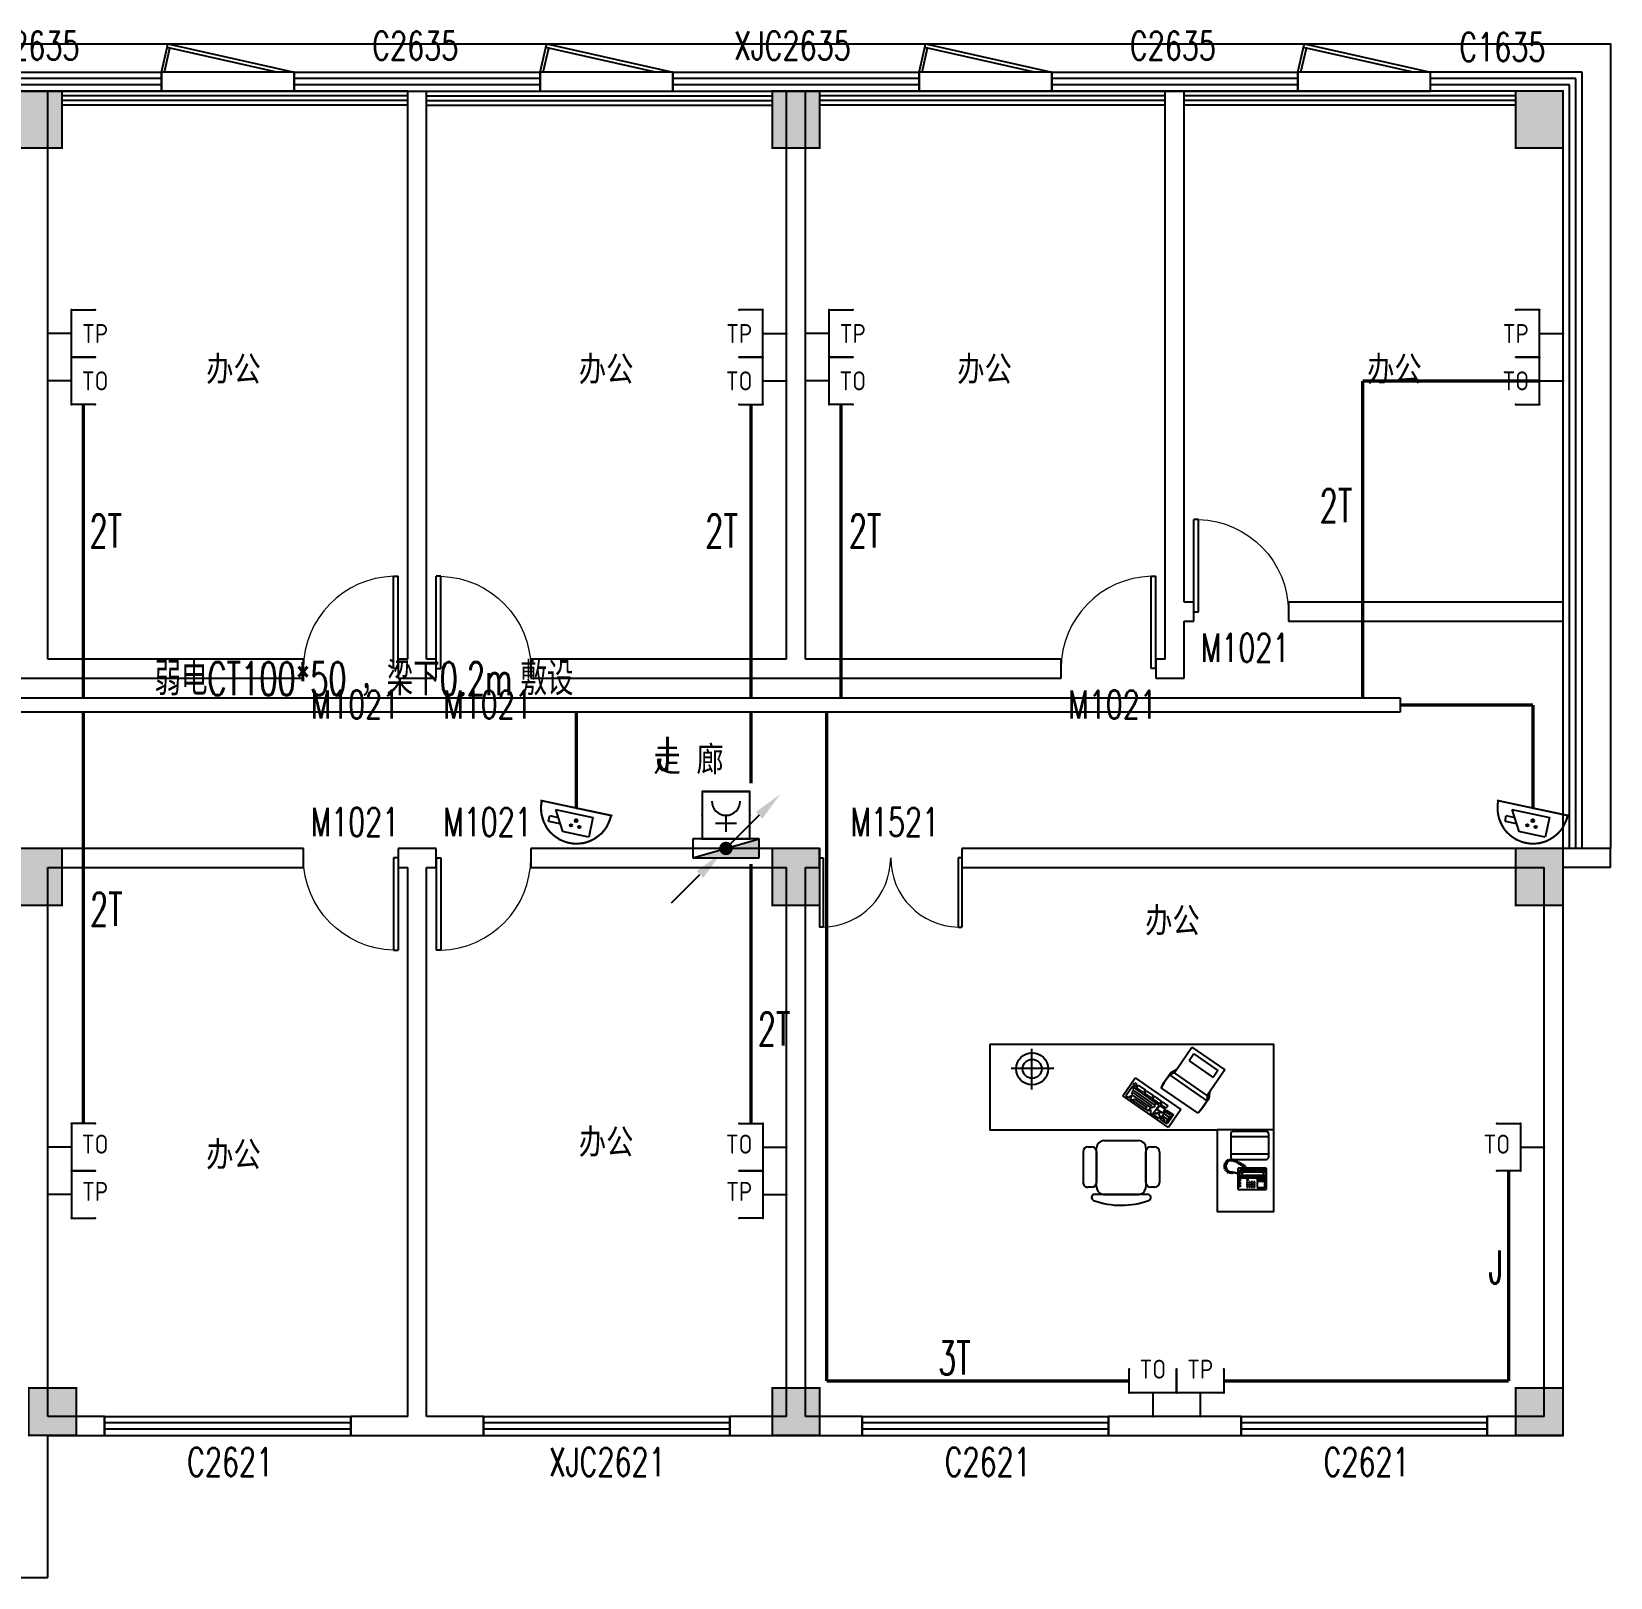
# Model space of a CAD drawing. Extents: x -6243262 to 3079315, y -2914302 to 172723.
# Drawn here: x -5697154 to -5680482, y -785243 to -768914 of the extents above; entities that cross this region are included whole.
import ezdxf
from ezdxf.enums import TextEntityAlignment as Align

# ---------------------------------------------------------------- set-up
doc = ezdxf.new("R2010")
doc.units = 0
doc.header["$LTSCALE"] = 1000
for name, color, linetype in [('0-柱2', 6, 'Continuous'), ('0-柱网', 2, 'Continuous'), ('0-铝板', 32, 'Continuous'), ('CABLETRAY', 4, 'Continuous'), ('EQUIP-安防', 3, 'Continuous'), ('EQUIP-消防', 3, 'Continuous'), ('EQUIP-通讯', 3, 'Continuous'), ('EQUIP_消火栓', 7, 'Continuous'), ('fur', 253, 'Continuous'), ('LWIRE', 4, 'Continuous'), ('TEL_TEXT', 7, 'Continuous'), ('WINDOW', 4, 'Continuous'), ('WINDOW_TEXT', 7, 'Continuous'), ('WIRE-通讯', 4, 'Continuous')]:
    doc.layers.add(name, color=color, linetype=linetype)
doc.styles.add('-宋体', font='', dxfattribs={"width": 0.8})
doc.styles.add('_TCH_DIM', font='SIMPLEX', dxfattribs={"bigfont": 'GBCBIG'})
doc.styles.add('_TCH_WINDOW', font='SIMPLEX', dxfattribs={"height": 3.5, "bigfont": 'GBCBIG'})
doc.styles.add('_TEL_ATTDEF', font='gbenor', dxfattribs={"bigfont": 'gbcbig'})
doc.styles.add('_TEL_DIM', font='SIMPLEX', dxfattribs={"width": 0.8, "height": 3.5, "bigfont": 'HZTXT'})
doc.styles.get("Standard").update_dxf_attribs({"font": 'gbenor.shx', "bigfont": 'gbcbig.shx'})
doc.styles.get('-宋体').set_extended_font_data('SimSun')

# ---------------------------------------------------------------- blocks, each defined once
blk = doc.blocks.new('$plan$00002540')
at = {"layer": 'fur', "color": 0}
for p, q in [((-2554, -459), (-2554, -28)), ((-1026, -244), (-866, -13)), ((-845, -84), (-895, -156)), ((-895, -156), (-641, -332)), ((-866, -13), (-517, -253)), ((-845, -84), (-591, -259)), ((-2325, -238), (-2774, -238)), ((-1160, -385), (-1088, -281)), ((-1100, -305), (-1157, -387)), ((-1049, -284), (-1100, -305)), ((-704, -579), (-1100, -305)), ((-1088, -281), (-1026, -244)), ((-1027, -253), (-1049, -284)), ((-703, -523), (-1049, -284)), ((-517, -253), (-703, -523)), ((-591, -259), (-641, -332)), ((-1595, -527), (-1464, -337)), ((-1494, -428), (-1562, -527)), ((-1491, -491), (-1504, -510)), ((-1482, -465), (-1497, -487)), ((-1497, -487), (-1491, -491)), ((-1212, -623), (-1494, -428)), ((-1478, -445), (-1488, -460)), ((-1488, -460), (-1482, -465)), ((-1486, -416), (-1468, -390)), ((-1463, -431), (-1486, -416)), ((-1485, -496), (-1288, -631)), ((-1481, -470), (-1266, -619)), ((-1468, -390), (-1446, -406)), ((-1464, -337), (-982, -670)), ((-1446, -406), (-1463, -431)), ((-1451, -440), (-1433, -414)), ((-1375, -492), (-1451, -440)), ((-1433, -414), (-1357, -467)), ((-1357, -467), (-1375, -492)), ((-1365, -499), (-1348, -473)), ((-1289, -551), (-1365, -499)), ((-1348, -473), (-1272, -526)), ((-1189, -440), (-1160, -385)), ((-1157, -387), (-1189, -440)), ((-799, -710), (-1189, -440)), ((-681, -491), (-685, -559)), ((-1113, -860), (-1595, -527)), ((-1562, -527), (-1534, -546)), ((-1534, -546), (-1521, -527)), ((-1521, -527), (-1505, -538)), ((-1505, -538), (-1518, -557)), ((-1518, -557), (-1331, -686)), ((-1495, -517), (-1508, -536)), ((-1504, -510), (-1495, -517)), ((-1489, -577), (-1476, -558)), ((-1488, -521), (-1304, -648)), ((-1476, -558), (-1343, -650)), ((-1343, -650), (-1356, -669)), ((-1312, -666), (-1299, -647)), ((-1299, -647), (-1290, -654)), ((-1290, -654), (-1279, -638)), ((-1272, -526), (-1289, -551)), ((-1283, -556), (-1265, -530)), ((-1203, -610), (-1283, -556)), ((-1280, -721), (-1212, -623)), ((-1279, -638), (-1266, -647)), ((-1266, -647), (-1253, -628)), ((-1265, -530), (-1186, -585)), ((-1259, -623), (-1246, -604)), ((-1253, -628), (-1259, -623)), ((-1234, -669), (-1206, -627)), ((-1206, -627), (-1146, -669)), ((-1186, -585), (-1203, -610)), ((-1197, -615), (-1180, -589)), ((-1137, -656), (-1197, -615)), ((-1180, -589), (-1119, -631)), ((-1119, -631), (-1137, -656)), ((-756, -660), (-799, -710)), ((-761, -661), (-799, -710)), ((-704, -579), (-761, -661)), ((-685, -559), (-756, -660)), ((-703, -523), (-704, -579)), ((-1331, -686), (-1318, -667)), ((-1318, -667), (-1295, -683)), ((-1295, -683), (-1309, -702)), ((-1309, -702), (-1280, -721)), ((-1274, -726), (-1258, -704)), ((-1213, -767), (-1274, -726)), ((-1258, -704), (-1239, -717)), ((-1239, -717), (-1226, -698)), ((-1174, -710), (-1234, -669)), ((-1226, -698), (-1204, -713)), ((-1204, -713), (-1217, -732)), ((-1217, -732), (-1198, -745)), ((-1198, -745), (-1213, -767)), ((-1202, -771), (-1136, -676)), ((-1126, -823), (-1202, -771)), ((-1188, -757), (-1153, -781)), ((-1178, -736), (-1124, -773)), ((-1146, -669), (-1174, -710)), ((-1153, -781), (-1164, -797)), ((-1159, -716), (-1108, -751)), ((-1149, -695), (-1095, -732)), ((-1145, -810), (-1092, -734)), ((-1136, -676), (-1060, -728)), ((-1060, -728), (-1126, -823)), ((-1121, -775), (-1105, -786)), ((-982, -670), (-1113, -860)), ((-1092, -734), (-1076, -745)), ((-1794, -999), (-1428, -999)), ((0, -885), (-600, -885)), ((-455, -930), (-455, -1170)), ((-53, -958), (-451, -958)), ((-80, -903), (-428, -903)), ((-54, -1170), (-53, -930)), ((-1963, -1065), (-1923, -1065)), ((-1871, -1117), (-1871, -1076)), ((-1871, -1440), (-1871, -1117)), ((-1871, -1117), (-1871, -1440)), ((-1351, -1076), (-1351, -1117)), ((-1351, -1117), (-1351, -1440)), ((-1351, -1440), (-1351, -1117)), ((-1300, -1065), (-1260, -1065)), ((-1208, -1117), (-1208, -1440)), ((-54, -1143), (-451, -1143)), ((-525, -1263), (-523, -1255)), ((-511, -1268), (-525, -1263)), ((-524, -1271), (-511, -1268)), ((-523, -1278), (-524, -1271)), ((-523, -1255), (-511, -1254)), ((-511, -1283), (-523, -1278)), ((-523, -1289), (-511, -1283)), ((-520, -1298), (-523, -1289)), ((-520, -1244), (-516, -1237)), ((-511, -1254), (-520, -1244)), ((-506, -1297), (-520, -1298)), ((-516, -1237), (-503, -1238)), ((-515, -1229), (-508, -1222)), ((-503, -1238), (-515, -1229)), ((-515, -1307), (-506, -1297)), ((-509, -1315), (-515, -1307)), ((-498, -1313), (-509, -1315)), ((-508, -1222), (-497, -1228)), ((-496, -1236), (-507, -1261)), ((-507, -1261), (-505, -1287)), ((-505, -1287), (-493, -1310)), ((-505, -1323), (-498, -1313)), ((-497, -1330), (-505, -1323)), ((-502, -1216), (-497, -1210)), ((-497, -1228), (-502, -1216)), ((-497, -1210), (-485, -1216)), ((-485, -1324), (-497, -1330)), ((-478, -1217), (-496, -1236)), ((-493, -1310), (-472, -1326)), ((-489, -1203), (-480, -1200)), ((-485, -1216), (-489, -1203)), ((-488, -1337), (-485, -1324)), ((-480, -1200), (-469, -1210)), ((-445, -1211), (-478, -1217)), ((-468, -1330), (-478, -1342)), ((-472, -1326), (-445, -1329)), ((-469, -1197), (-460, -1195)), ((-469, -1210), (-469, -1197)), ((-467, -1344), (-468, -1330)), ((-460, -1195), (-454, -1206)), ((-448, -1333), (-455, -1345)), ((-454, -1206), (-450, -1193)), ((-450, -1193), (-439, -1195)), ((-446, -1345), (-448, -1333)), ((-404, -1225), (-445, -1211)), ((-445, -1329), (-435, -1327)), ((-439, -1195), (-439, -1207)), ((-439, -1207), (-430, -1198)), ((-435, -1327), (-429, -1335)), ((-430, -1198), (-420, -1201)), ((-428, -1197), (-81, -1197)), ((-420, -1201), (-421, -1215)), ((-421, -1215), (-416, -1202)), ((-416, -1202), (-403, -1206)), ((-403, -1206), (-404, -1219)), ((-404, -1219), (-392, -1211)), ((-379, -1239), (-404, -1225)), ((-392, -1211), (-385, -1216)), ((-385, -1216), (-388, -1228)), ((-388, -1228), (-377, -1222)), ((-377, -1291), (-382, -1296)), ((-382, -1296), (-382, -1342)), ((-376, -1238), (-379, -1239)), ((-377, -1222), (-368, -1226)), ((-82, -1291), (-377, -1291)), ((-375, -1241), (-376, -1238)), ((-357, -1250), (-375, -1241)), ((-368, -1226), (-371, -1238)), ((-371, -1238), (-362, -1230)), ((-352, -1309), (-365, -1319)), ((-365, -1319), (-365, -1344)), ((-362, -1230), (-352, -1235)), ((-362, -1324), (-358, -1315)), ((-362, -1345), (-362, -1324)), ((-335, -1334), (-362, -1324)), ((-358, -1315), (-350, -1313)), ((-352, -1235), (-357, -1246)), ((-357, -1246), (-347, -1237)), ((-321, -1271), (-357, -1250)), ((-95, -1309), (-352, -1309)), ((-350, -1313), (-292, -1313)), ((-350, -1313), (-330, -1332)), ((-347, -1237), (-340, -1241)), ((-340, -1241), (-344, -1253)), ((-344, -1253), (-332, -1246)), ((-330, -1332), (-335, -1334)), ((-332, -1246), (-325, -1250)), ((-118, -1332), (-330, -1332)), ((-325, -1250), (-329, -1261)), ((-329, -1261), (-317, -1254)), ((-316, -1266), (-321, -1271)), ((-317, -1254), (-313, -1256)), ((-316, -1271), (-316, -1266)), ((-314, -1273), (-316, -1271)), ((-310, -1279), (-314, -1273)), ((-313, -1256), (-311, -1261)), ((-311, -1261), (-311, -1268)), ((-311, -1268), (-303, -1274)), ((-306, -1284), (-310, -1279)), ((-305, -1291), (-306, -1284)), ((-303, -1274), (-300, -1280)), ((-300, -1280), (-298, -1291)), ((-292, -1313), (-281, -1317)), ((-281, -1317), (-270, -1324)), ((-270, -1324), (-255, -1326)), ((-255, -1326), (-193, -1326)), ((-178, -1324), (-193, -1326)), ((-168, -1317), (-178, -1324)), ((-157, -1313), (-168, -1317)), ((-99, -1313), (-157, -1313)), ((-99, -1313), (-118, -1332)), ((-118, -1332), (-114, -1334)), ((-114, -1334), (-86, -1324)), ((-91, -1315), (-99, -1313)), ((-84, -1319), (-95, -1309)), ((-86, -1324), (-91, -1315)), ((-86, -1375), (-86, -1324)), ((-84, -1384), (-84, -1319)), ((-78, -1296), (-82, -1291)), ((-78, -1510), (-78, -1296)), ((-1923, -1492), (-1963, -1492)), ((-1871, -1490), (-1871, -1440)), ((-1351, -1440), (-1351, -1490)), ((-1260, -1492), (-1300, -1492)), ((-478, -1342), (-488, -1337)), ((-455, -1345), (-467, -1344)), ((-435, -1345), (-446, -1345)), ((-430, -1340), (-435, -1345)), ((-428, -1341), (-430, -1340)), ((-429, -1335), (-418, -1334)), ((-417, -1341), (-428, -1341)), ((-418, -1334), (-407, -1336)), ((-396, -1346), (-417, -1341)), ((-407, -1336), (-387, -1341)), ((-375, -1351), (-396, -1346)), ((-387, -1341), (-373, -1344)), ((-382, -1349), (-382, -1510)), ((-356, -1351), (-375, -1351)), ((-373, -1344), (-356, -1345)), ((-367, -1428), (-367, -1407)), ((-367, -1407), (-354, -1407)), ((-354, -1428), (-367, -1428)), ((-367, -1458), (-367, -1437)), ((-367, -1437), (-354, -1437)), ((-354, -1458), (-367, -1458)), ((-367, -1488), (-367, -1467)), ((-367, -1467), (-354, -1467)), ((-354, -1488), (-367, -1488)), ((-365, -1351), (-365, -1381)), ((-365, -1381), (-354, -1392)), ((-362, -1375), (-362, -1351)), ((-335, -1364), (-362, -1375)), ((-362, -1375), (-358, -1384)), ((-358, -1384), (-350, -1386)), ((-356, -1345), (-356, -1351)), ((-354, -1392), (-95, -1392)), ((-354, -1407), (-354, -1428)), ((-354, -1437), (-354, -1458)), ((-354, -1467), (-354, -1488)), ((-350, -1386), (-330, -1366)), ((-350, -1386), (-292, -1386)), ((-335, -1334), (-335, -1364)), ((-330, -1366), (-335, -1364)), ((-118, -1366), (-330, -1366)), ((-292, -1386), (-281, -1381)), ((-273, -1405), (-285, -1405)), ((-285, -1405), (-285, -1422)), ((-285, -1422), (-273, -1422)), ((-273, -1435), (-285, -1435)), ((-285, -1435), (-285, -1448)), ((-285, -1448), (-273, -1448)), ((-285, -1456), (-285, -1469)), ((-273, -1456), (-285, -1456)), ((-285, -1469), (-273, -1469)), ((-273, -1478), (-285, -1478)), ((-285, -1478), (-285, -1491)), ((-285, -1491), (-273, -1491)), ((-281, -1381), (-270, -1375)), ((-273, -1422), (-273, -1405)), ((-273, -1448), (-273, -1435)), ((-273, -1469), (-273, -1456)), ((-273, -1491), (-273, -1478)), ((-270, -1375), (-255, -1373)), ((-262, -1435), (-262, -1448)), ((-249, -1435), (-262, -1435)), ((-262, -1448), (-249, -1448)), ((-262, -1456), (-262, -1469)), ((-249, -1456), (-262, -1456)), ((-262, -1469), (-249, -1469)), ((-249, -1478), (-262, -1478)), ((-262, -1478), (-262, -1491)), ((-262, -1491), (-249, -1491)), ((-255, -1373), (-193, -1373)), ((-249, -1448), (-249, -1435)), ((-249, -1469), (-249, -1456)), ((-249, -1491), (-249, -1478)), ((-225, -1435), (-238, -1435)), ((-238, -1435), (-238, -1448)), ((-238, -1448), (-225, -1448)), ((-225, -1456), (-238, -1456)), ((-238, -1456), (-238, -1469)), ((-238, -1469), (-225, -1469)), ((-225, -1478), (-238, -1478)), ((-238, -1478), (-238, -1491)), ((-238, -1491), (-225, -1491)), ((-225, -1448), (-225, -1435)), ((-225, -1469), (-225, -1456)), ((-225, -1491), (-225, -1478)), ((-202, -1435), (-215, -1435)), ((-215, -1435), (-215, -1448)), ((-215, -1448), (-202, -1448)), ((-215, -1456), (-215, -1469)), ((-202, -1456), (-215, -1456)), ((-215, -1469), (-202, -1469)), ((-202, -1478), (-215, -1478)), ((-215, -1478), (-215, -1491)), ((-215, -1491), (-202, -1491)), ((-202, -1448), (-202, -1435)), ((-202, -1469), (-202, -1456)), ((-202, -1491), (-202, -1478)), ((-178, -1375), (-193, -1373)), ((-168, -1381), (-178, -1375)), ((-97, -1431), (-176, -1431)), ((-176, -1431), (-176, -1493)), ((-176, -1493), (-97, -1493)), ((-172, -1424), (-172, -1407)), ((-172, -1407), (-166, -1407)), ((-166, -1424), (-172, -1424)), ((-157, -1386), (-168, -1381)), ((-166, -1407), (-166, -1424)), ((-159, -1424), (-159, -1407)), ((-159, -1407), (-153, -1407)), ((-153, -1424), (-159, -1424)), ((-99, -1386), (-157, -1386)), ((-153, -1407), (-153, -1424)), ((-146, -1407), (-140, -1407)), ((-146, -1424), (-146, -1407)), ((-140, -1424), (-146, -1424)), ((-140, -1407), (-140, -1424)), ((-133, -1424), (-133, -1407)), ((-133, -1407), (-127, -1407)), ((-127, -1424), (-133, -1424)), ((-127, -1407), (-127, -1424)), ((-121, -1424), (-121, -1407)), ((-121, -1407), (-114, -1407)), ((-114, -1424), (-121, -1424)), ((-118, -1366), (-114, -1364)), ((-99, -1386), (-118, -1366)), ((-114, -1334), (-114, -1364)), ((-114, -1364), (-86, -1375)), ((-114, -1407), (-114, -1424)), ((-108, -1424), (-108, -1407)), ((-108, -1407), (-101, -1407)), ((-101, -1424), (-108, -1424)), ((-101, -1407), (-101, -1424)), ((-91, -1384), (-99, -1386)), ((-97, -1493), (-97, -1431)), ((-95, -1392), (-84, -1384)), ((-86, -1375), (-91, -1384)), ((-1794, -1567), (-1428, -1567)), ((-1428, -1567), (-1794, -1567)), ((-382, -1510), (-377, -1514)), ((-377, -1514), (-82, -1514)), ((-82, -1514), (-78, -1510))]:
    blk.add_line(p, q, dxfattribs=at)
blk.add_lwpolyline([(-600, -885), (-600, -1748), (0, -1748), (0, 15), (-3000, 15), (-3000, -885)], close=True, dxfattribs=at)
for points in [[(-2014, -1117), (-2014, -1440, 0.414214), (-1963, -1492)], [(-1869, -1510, 0.339745), (-1794, -1567), (-1903, -1567, 0.699615), (-1903, -1631, 0.178157), (-1321, -1630, 0.836418), (-1332, -1567), (-1351, -1567), (-1428, -1567, 0.339745), (-1354, -1510)]]:
    blk.add_lwpolyline(points, format="xyb", dxfattribs=at)
for radius in [169, 101]:
    blk.add_circle((-2552, -241), radius, dxfattribs=at)
for centre, radius, start, end in [((-1794, -1076), 77, 90, 180), ((-1428, -1076), 77, 0, 90), ((-428, -930), 27, 89.9986, 180), ((-80, -930), 27, 359.9447, 89.9986), ((-1963, -1117), 51.4, 90, 180), ((-1923, -1117), 51.4, 0, 90), ((-1300, -1117), 51.4, 180, 180), ((-1300, -1117), 51.4, 90, 180), ((-1260, -1117), 51.4, 0, 90), ((-428, -1170), 27, 180, 269.9986), ((-81, -1170), 27, 269.9986, 359.9447), ((-1923, -1440), 51.4, 0, 0), ((-1923, -1440), 51.4, 270, 0), ((-1794, -1490), 77, 180, 194.9402), ((-1428, -1490), 77, 345.0598, 0), ((-1300, -1440), 51.4, 180, 270), ((-1260, -1440), 51.4, 270, 0)]:
    blk.add_arc(centre, radius, start, end, dxfattribs=at)
blk = doc.blocks.new('1#柱网')
at = {"layer": '0-柱网'}
for points in [[(517855, 93967), (517855, 93367), (518355, 93367), (518355, 93967)], [(525855, 93967), (525855, 93367), (526355, 93367), (526355, 93967)], [(533705, 93967), (533705, 93367), (534205, 93367), (534205, 93967)], [(517855, 85967), (517855, 85367), (518355, 85367), (518355, 85967)], [(525855, 85967), (525855, 85367), (526355, 85367), (526355, 85967)], [(533705, 85967), (533705, 85367), (534205, 85367), (534205, 85967)], [(518005, 80267), (518005, 79767), (518505, 79767), (518505, 80267)], [(525855, 80267), (525855, 79767), (526355, 79767), (526355, 80267)], [(533705, 80267), (533705, 79767), (534205, 79767), (534205, 80267)]]:
    blk.add_hatch(color=0, dxfattribs=at).paths.add_polyline_path(points)
at = {"layer": '0-柱网', "color": 0, "const_width": 20}
for points in [[(517855, 93967), (517855, 93367), (518355, 93367), (518355, 93967), (517855, 93967)], [(525855, 93967), (525855, 93367), (526355, 93367), (526355, 93967), (525855, 93967)], [(533705, 93967), (533705, 93367), (534205, 93367), (534205, 93967), (533705, 93967)], [(517855, 85967), (517855, 85367), (518355, 85367), (518355, 85967), (517855, 85967)], [(525855, 85967), (525855, 85367), (526355, 85367), (526355, 85967), (525855, 85967)], [(533705, 85967), (533705, 85367), (534205, 85367), (534205, 85967), (533705, 85967)], [(518005, 80267), (518005, 79767), (518505, 79767), (518505, 80267), (518005, 80267)], [(525855, 80267), (525855, 79767), (526355, 79767), (526355, 80267), (525855, 80267)], [(533705, 80267), (533705, 79767), (534205, 79767), (534205, 80267), (533705, 80267)]]:
    blk.add_lwpolyline(points, dxfattribs=at)
blk = doc.blocks.new('A$C22252488')
at = {"layer": '0-铝板', "color": 0}
blk.add_lwpolyline([(1218, 0), (60, 261), (69, 300), (1400, 0)], dxfattribs=at)
at = {"layer": 'WINDOW', "color": 0}
for points in [[(0, 0), (60, 261)], [(31, 0), (90, 254)]]:
    blk.add_lwpolyline(points, dxfattribs=at)
blk = doc.blocks.new('$WINLIB2D$00000001')
at = {"color": 0}
for points in [[(-0.5, 0.5), (-0.5, -0.5)], [(-0.5, 0.5), (0.5, 0.5)], [(0.5, -0.5), (0.5, 0.5)], [(0.5, 0.1667), (-0.5, 0.1667)], [(0.5, -0.1667), (-0.5, -0.1667)], [(-0.5, -0.5), (0.5, -0.5)]]:
    blk.add_lwpolyline(points, dxfattribs=at)
blk = doc.blocks.new('$DorLib2D$00000001')
at = {"color": 0}
for p, q in [((0.45, 0.975), (0.5, 0.975)), ((0.45, 0), (0.45, 0.975)), ((0.5, 0), (0.5, 0.975)), ((0.5, 0), (0.45, 0))]:
    blk.add_line(p, q, dxfattribs=at)
at = {"color": 0, "lineweight": 13}
blk.add_arc((0.475, 0), 0.975, 91.4693, 180, dxfattribs=at)
blk = doc.blocks.new('$DorLib2D$00000002')
at = {"color": 0}
for p, q in [((-0.5, 0), (-0.5, 0.4875)), ((-0.475, 0.4875), (-0.5, 0.4875)), ((-0.475, 0), (-0.475, 0.4875)), ((0.475, 0), (0.475, 0.4875)), ((0.475, 0.4875), (0.5, 0.4875)), ((0.5, 0), (0.5, 0.4875)), ((-0.5, 0), (-0.475, 0)), ((0.5, 0), (0.475, 0))]:
    blk.add_line(p, q, dxfattribs=at)
at = {"color": 0, "lineweight": 13}
for centre, start, end in [((-0.4875, 0), 0, 88.53072), ((0.4875, 0), 91.46928, 180)]:
    blk.add_arc(centre, 0.4875, start, end, dxfattribs=at)
blk = doc.blocks.new('4235234')
at = {"layer": '0-柱2', "color": 8}
for p, q in [((1458441.3, -841037.1), (1457041.3, -841037.1)), ((1457041.3, -841037.1), (1457041.3, -841237.1)), ((1458441.3, -841237.1), (1458441.3, -841037.1)), ((1462441.3, -841037.1), (1461041.3, -841037.1)), ((1461041.3, -841037.1), (1461041.3, -841237.1)), ((1462441.3, -841237.1), (1462441.3, -841037.1)), ((1466441.3, -841037.1), (1465041.3, -841037.1)), ((1465041.3, -841037.1), (1465041.3, -841237.1)), ((1466441.3, -841237.1), (1466441.3, -841037.1)), ((1470441.3, -841037.1), (1469041.3, -841037.1)), ((1469041.3, -841037.1), (1469041.3, -841237.1)), ((1472041.3, -841037.1), (1470441.3, -841037.1)), ((1470441.3, -841237.1), (1470441.3, -841037.1)), ((1472041.3, -849237.1), (1472041.3, -841037.1)), ((1455641.3, -841237.1), (1455841.3, -841237.1)), ((1455841.3, -847237.1), (1455841.3, -841237.1)), ((1457041.3, -841237.1), (1458441.3, -841237.1)), ((1459641.3, -847237.1), (1459641.3, -841237.1)), ((1459641.3, -841237.1), (1459841.3, -841237.1)), ((1459841.3, -847237.1), (1459841.3, -841237.1)), ((1461041.3, -841237.1), (1462441.3, -841237.1)), ((1463641.3, -847237.1), (1463641.3, -841237.1)), ((1463641.3, -841237.1), (1463841.3, -841237.1)), ((1463841.3, -847237.1), (1463841.3, -841237.1)), ((1465041.3, -841237.1), (1466441.3, -841237.1)), ((1467641.3, -846737.1), (1467641.3, -841237.1)), ((1467641.3, -841237.1), (1467841.3, -841237.1)), ((1467841.3, -846637.1), (1467841.3, -841237.1)), ((1469041.3, -841237.1), (1470441.3, -841237.1)), ((1471974.6, -841103.7), (1470441.3, -841103.7)), ((1471908, -841170.4), (1470441.3, -841170.4)), ((1471841.3, -841237.1), (1470441.3, -841237.1)), ((1471841.3, -849237.1), (1471841.3, -841237.1)), ((1471908, -849237.1), (1471908, -841170.4)), ((1471974.6, -849237.1), (1471974.6, -841103.7)), ((1467641.3, -847237.1), (1467641.3, -846737.1)), ((1467941.3, -846637.1), (1467841.3, -846637.1)), ((1467941.3, -846837.1), (1467941.3, -846637.1)), ((1471841.3, -846637.1), (1468941.3, -846637.1)), ((1468941.3, -846637.1), (1468941.3, -846837.1)), ((1471841.3, -846837.1), (1471841.3, -846637.1)), ((1467841.3, -846837.1), (1467941.3, -846837.1)), ((1467841.3, -847437.1), (1467841.3, -846837.1)), ((1468941.3, -846837.1), (1471841.3, -846837.1)), ((1458541.3, -847237.1), (1455841.3, -847237.1)), ((1458541.3, -847437.1), (1458541.3, -847237.1)), ((1459641.3, -847237.1), (1459541.3, -847237.1)), ((1459541.3, -847237.1), (1459541.3, -847437.1)), ((1459941.3, -847237.1), (1459841.3, -847237.1)), ((1459941.3, -847437.1), (1459941.3, -847237.1)), ((1463641.3, -847237.1), (1460941.3, -847237.1)), ((1460941.3, -847237.1), (1460941.3, -847437.1)), ((1466541.3, -847237.1), (1463841.3, -847237.1)), ((1466541.3, -847437.1), (1466541.3, -847237.1)), ((1467641.3, -847237.1), (1467541.3, -847237.1)), ((1467541.3, -847237.1), (1467541.3, -847437.1)), ((1452941.3, -847437.1), (1455741.3, -847437.1)), ((1455741.3, -847437.1), (1458541.3, -847437.1)), ((1459541.3, -847437.1), (1459741.3, -847437.1)), ((1459741.3, -847437.1), (1459941.3, -847437.1)), ((1460941.3, -847437.1), (1463741.3, -847437.1)), ((1463741.3, -847437.1), (1466541.3, -847437.1)), ((1467541.3, -847437.1), (1467841.3, -847437.1)), ((1455741.3, -849237.1), (1452641.3, -849237.1)), ((1458541.3, -849237.1), (1455741.3, -849237.1)), ((1458541.3, -849437.1), (1458541.3, -849237.1)), ((1459741.3, -849237.1), (1459541.3, -849237.1)), ((1459541.3, -849237.1), (1459541.3, -849437.1)), ((1459941.3, -849237.1), (1459741.3, -849237.1)), ((1459941.3, -849437.1), (1459941.3, -849237.1)), ((1463741.3, -849237.1), (1460941.3, -849237.1)), ((1460941.3, -849237.1), (1460941.3, -849437.1)), ((1463991.3, -849237.1), (1463741.3, -849237.1)), ((1463991.3, -849437.1), (1463991.3, -849237.1)), ((1471841.3, -849237.1), (1465491.3, -849237.1)), ((1465491.3, -849237.1), (1465491.3, -849437.1)), ((1471841.3, -855437.1), (1471841.3, -849237.1)), ((1472341.3, -849237.1), (1471841.3, -849237.1)), ((1471841.3, -849437.1), (1471841.3, -849237.1)), ((1472341.3, -849437.1), (1472341.3, -849237.1)), ((1455841.3, -849437.1), (1458541.3, -849437.1)), ((1455841.3, -855237.1), (1455841.3, -849437.1)), ((1459541.3, -849437.1), (1459641.3, -849437.1)), ((1459641.3, -855237.1), (1459641.3, -849437.1)), ((1459841.3, -855237.1), (1459841.3, -849437.1)), ((1459841.3, -849437.1), (1459941.3, -849437.1)), ((1460941.3, -849437.1), (1463641.3, -849437.1)), ((1463641.3, -855237.1), (1463641.3, -849437.1)), ((1463841.3, -855237.1), (1463841.3, -849437.1)), ((1463841.3, -849437.1), (1463991.3, -849437.1)), ((1465491.3, -849437.1), (1471641.3, -849437.1)), ((1471641.3, -855237.1), (1471641.3, -849437.1)), ((1472341.3, -849437.1), (1471841.3, -849437.1)), ((1456441.3, -855237.1), (1455841.3, -855237.1)), ((1456441.3, -855437.1), (1456441.3, -855237.1)), ((1459641.3, -855237.1), (1459041.3, -855237.1)), ((1459041.3, -855237.1), (1459041.3, -855437.1)), ((1460441.3, -855237.1), (1459841.3, -855237.1)), ((1460441.3, -855437.1), (1460441.3, -855237.1)), ((1463641.3, -855237.1), (1463041.3, -855237.1)), ((1463041.3, -855237.1), (1463041.3, -855437.1)), ((1464441.3, -855237.1), (1463841.3, -855237.1)), ((1464441.3, -855437.1), (1464441.3, -855237.1)), ((1468441.3, -855237.1), (1467041.3, -855237.1)), ((1467041.3, -855237.1), (1467041.3, -855437.1)), ((1468441.3, -855437.1), (1468441.3, -855237.1)), ((1471641.3, -855237.1), (1471041.3, -855237.1)), ((1471041.3, -855237.1), (1471041.3, -855437.1)), ((1455841.3, -855437.1), (1456441.3, -855437.1)), ((1455841.3, -856937.1), (1455841.3, -855437.1)), ((1459041.3, -855437.1), (1459741.3, -855437.1)), ((1459741.3, -855437.1), (1460441.3, -855437.1)), ((1463041.3, -855437.1), (1463741.3, -855437.1)), ((1463741.3, -855437.1), (1464441.3, -855437.1)), ((1467041.3, -855437.1), (1468441.3, -855437.1)), ((1471041.3, -855437.1), (1471841.3, -855437.1)), ((1455141.3, -856937.1), (1455841.3, -856937.1))]:
    blk.add_line(p, q, dxfattribs=at)
for points in [[(1436841.3, -840737.1), (1472341.3, -840737.1), (1472341.3, -849237.1)], [(1459641.3, -841237.1), (1455991.3, -841237.1)], [(1459841.3, -841237.1), (1463491.3, -841237.1)], [(1471341.3, -841237.1), (1463991.3, -841237.1)], [(1459641.3, -841287.1), (1455991.3, -841287.1)], [(1459641.3, -841337.1), (1455991.3, -841337.1)], [(1459641.3, -841387.1), (1455991.3, -841387.1)], [(1459841.3, -841287.1), (1463491.3, -841287.1)], [(1459841.3, -841337.1), (1463491.3, -841337.1)], [(1459841.3, -841387.1), (1463491.3, -841387.1)], [(1467641.3, -841287.1), (1463991.3, -841287.1)], [(1467641.3, -841337.1), (1463991.3, -841337.1)], [(1467641.3, -841387.1), (1463991.3, -841387.1)], [(1471341.3, -841287.1), (1467841.3, -841287.1)], [(1471341.3, -841337.1), (1467841.3, -841337.1)], [(1471341.3, -841387.1), (1467841.3, -841387.1)]]:
    blk.add_lwpolyline(points, dxfattribs=at)
ref = blk.add_blockref('$WINLIB2D$00000001', (1455741.3, -841137.1), dxfattribs=dict(at, xscale=-2600, yscale=-200, zscale=200, rotation=180))
ref.add_attrib('A', 'C2635', (1455266.3, -840905.9), dxfattribs={"layer": 'WINDOW_TEXT', "color": 8, "height": 297.5, "style": '_TCH_WINDOW', "width": 0.705882})
for name, p in [('A$C22252488', (1457041.3, -841037.1)), ('A$C22252488', (1461041.3, -841037.1)), ('A$C22252488', (1465041.3, -841037.1)), ('A$C22252488', (1469041.3, -841037.1)), ('1#柱网', (937636.3, -935204.2)), ('$plan$00002540', (1468787.4, -851323.9))]:
    blk.add_blockref(name, p, dxfattribs=at)
ref = blk.add_blockref('$WINLIB2D$00000001', (1459741.3, -841137.1), dxfattribs=dict(at, xscale=-2600, yscale=-200, zscale=200, rotation=180))
ref.add_attrib('A', 'C2635', (1459266.3, -840905.9), dxfattribs={"layer": 'WINDOW_TEXT', "color": 8, "height": 297.5, "style": '_TCH_WINDOW', "width": 0.705882})
ref = blk.add_blockref('$WINLIB2D$00000001', (1463741.3, -841137.1), dxfattribs=dict(at, xscale=-2600, yscale=-200, zscale=200, rotation=180))
ref.add_attrib('A', 'XJC2635', (1463086.3, -840905.9), dxfattribs={"layer": 'WINDOW_TEXT', "color": 8, "height": 297.5, "style": '_TCH_WINDOW', "width": 0.705882})
ref = blk.add_blockref('$WINLIB2D$00000001', (1467741.3, -841137.1), dxfattribs=dict(at, xscale=-2600, yscale=-200, zscale=200, rotation=180))
ref.add_attrib('A', 'C2635', (1467266.3, -840905.9), dxfattribs={"layer": 'WINDOW_TEXT', "color": 8, "height": 297.5, "style": '_TCH_WINDOW', "width": 0.705882})
ref = blk.add_blockref('$DorLib2D$00000001', (1468441.3, -846737.1), dxfattribs=dict(at, xscale=1000, yscale=-1000, zscale=200, rotation=180))
ref.add_attrib('A', 'M1021', (1468016.3, -847265.7), dxfattribs={"layer": 'WINDOW_TEXT', "color": 8, "height": 297.5, "style": '_TCH_WINDOW', "width": 0.705882})
ref = blk.add_blockref('$DorLib2D$00000001', (1459041.3, -847337.1), dxfattribs=dict(at, xscale=-1000, yscale=-1000, zscale=200, rotation=180))
ref.add_attrib('A', 'M1021', (1458616.3, -847865.7), dxfattribs={"layer": 'WINDOW_TEXT', "color": 8, "height": 297.5, "style": '_TCH_WINDOW', "width": 0.705882})
ref = blk.add_blockref('$DorLib2D$00000001', (1460441.3, -847337.1), dxfattribs=dict(at, xscale=1000, yscale=-1000, zscale=200, rotation=180))
ref.add_attrib('A', 'M1021', (1460016.3, -847865.7), dxfattribs={"layer": 'WINDOW_TEXT', "color": 8, "height": 297.5, "style": '_TCH_WINDOW', "width": 0.705882})
ref = blk.add_blockref('$DorLib2D$00000001', (1467041.3, -847337.1), dxfattribs=dict(at, xscale=-1000, yscale=-1000, zscale=200, rotation=180))
ref.add_attrib('A', 'M1021', (1466616.3, -847865.7), dxfattribs={"layer": 'WINDOW_TEXT', "color": 8, "height": 297.5, "style": '_TCH_WINDOW', "width": 0.705882})
ref = blk.add_blockref('$DorLib2D$00000001', (1459041.3, -849337.1), dxfattribs=dict(at, xscale=-1000, yscale=1000, zscale=200, rotation=180))
ref.add_attrib('A', 'M1021', (1458616.3, -849105.9), dxfattribs={"layer": 'WINDOW_TEXT', "color": 8, "height": 297.5, "style": '_TCH_WINDOW', "width": 0.705882})
ref = blk.add_blockref('$DorLib2D$00000001', (1460441.3, -849337.1), dxfattribs=dict(at, xscale=1000, yscale=1000, zscale=200, rotation=180))
ref.add_attrib('A', 'M1021', (1460016.3, -849105.9), dxfattribs={"layer": 'WINDOW_TEXT', "color": 8, "height": 297.5, "style": '_TCH_WINDOW', "width": 0.705882})
ref = blk.add_blockref('$DorLib2D$00000002', (1464741.3, -849337.1), dxfattribs=dict(at, xscale=1500, yscale=1500, zscale=200, rotation=180))
ref.add_attrib('A', 'M1521', (1464316.3, -849105.9), dxfattribs={"layer": 'WINDOW_TEXT', "color": 8, "height": 297.5, "style": '_TCH_WINDOW', "width": 0.705882})
ref = blk.add_blockref('$WINLIB2D$00000001', (1457741.3, -855337.1), dxfattribs=dict(at, xscale=-2600, yscale=-200, zscale=200, rotation=180))
ref.add_attrib('A', 'C2621', (1457311.3, -855865.7), dxfattribs={"layer": 'WINDOW_TEXT', "color": 8, "height": 297.5, "style": '_TCH_WINDOW', "width": 0.705882})
ref = blk.add_blockref('$WINLIB2D$00000001', (1461741.3, -855337.1), dxfattribs=dict(at, xscale=-2600, yscale=-200, zscale=200, rotation=180))
ref.add_attrib('A', 'XJC2621', (1461131.3, -855865.7), dxfattribs={"layer": 'WINDOW_TEXT', "color": 8, "height": 297.5, "style": '_TCH_WINDOW', "width": 0.705882})
ref = blk.add_blockref('$WINLIB2D$00000001', (1465741.3, -855337.1), dxfattribs=dict(at, xscale=-2600, yscale=-200, zscale=200, rotation=180))
ref.add_attrib('A', 'C2621', (1465311.3, -855865.7), dxfattribs={"layer": 'WINDOW_TEXT', "color": 8, "height": 297.5, "style": '_TCH_WINDOW', "width": 0.705882})
ref = blk.add_blockref('$WINLIB2D$00000001', (1469741.3, -855337.1), dxfattribs=dict(at, xscale=-2600, yscale=-200, zscale=200, rotation=180))
ref.add_attrib('A', 'C2621', (1469311.3, -855865.7), dxfattribs={"layer": 'WINDOW_TEXT', "color": 8, "height": 297.5, "style": '_TCH_WINDOW', "width": 0.705882})
for s, height, style, width, p in [('C1635', 297.5, '_TCH_DIM', 0.705882, (1470745.2, -840920.5)), ('办公', 264.35, '-宋体', 0.8, (1457513.5, -844302.5)), ('办公', 264.35, '-宋体', 0.8, (1461448.1, -844302.5)), ('办公', 264.35, '-宋体', 0.8, (1465444.4, -844302.5)), ('办公', 264.35, '-宋体', 0.8, (1469771, -844302.5)), ('走', 264.3, '-宋体', 0.8, (1462237.2, -848423.2)), ('廊', 264.3, '-宋体', 0.8, (1462690.8, -848423.2)), ('办公', 264.35, '-宋体', 0.8, (1467428.6, -850127.1)), ('办公', 264.35, '-宋体', 0.8, (1461448.1, -852465.5)), ('办公', 264.35, '-宋体', 0.8, (1457513.5, -852598.4))]:
    blk.add_text(s, height=height, dxfattribs=dict(at, style=style, width=width)).set_placement(p)
blk = doc.blocks.new('$equip$00001847')
for p, q in [((-0.5, 0.499), (-0.5, 0.999)), ((0.5, 0.999), (0.5, 0.499)), ((0.5, 0.499), (-0.5, 0.499)), ((0, 0.5), (0, 0))]:
    blk.add_line(p, q)
for p in [(-0.5, 0.999), (0.5, 0.999), (-0.5, 0.499), (0.5, 0.499), (0, 0)]:
    blk.add_point(p)
at = {"color": 7, "style": '_TEL_DIM'}
blk.add_attdef('$TEXT$', text='', height=0.4, dxfattribs=at).set_placement((0, 0.999), align=Align.MIDDLE_CENTER)
at = {"color": 7, "style": '_TEL_DIM', "flags": 1}
blk.add_attdef('A', text='', height=0.00002, dxfattribs=at).set_placement((0, 0), align=Align.MIDDLE_CENTER)
blk = doc.blocks.new('$equip$00001867')
for p, q in [((-0.5, 0.499), (-0.5, 0.999)), ((0.5, 0.999), (0.5, 0.499)), ((0.5, 0.499), (-0.5, 0.499)), ((0, 0.5), (0, 0))]:
    blk.add_line(p, q)
for p in [(-0.5, 0.999), (0.5, 0.999), (-0.5, 0.499), (0.5, 0.499), (0, 0)]:
    blk.add_point(p)
at = {"color": 7, "style": '_TEL_DIM'}
blk.add_attdef('$TEXT$', text='', height=0.4, dxfattribs=at).set_placement((0, 0.999), align=Align.MIDDLE_CENTER)
at = {"color": 7, "style": '_TEL_DIM', "flags": 1}
blk.add_attdef('A', text='', height=0.00002, dxfattribs=at).set_placement((0, 0), align=Align.MIDDLE_CENTER)
blk = doc.blocks.new('$equip$00002353')
for p, q in [((0.75, 0), (-0.75, 0)), ((-0.517, -0.393), (-0.517, -0.273)), ((-0.517, -0.273), (-0.341, -0.273)), ((-0.427, -0.123), (0.383, -0.123)), ((-0.427, -0.123), (-0.187, -0.543)), ((0.383, -0.123), (0.383, -0.543)), ((-0.517, -0.393), (-0.273, -0.393)), ((0.383, -0.543), (-0.187, -0.543))]:
    blk.add_line(p, q)
at = {"const_width": 0.04}
for points in [[(-0.75, 0), (-0.779, 0)], [(0.75, 0), (0.779, 0)]]:
    blk.add_lwpolyline(points, dxfattribs=at)
blk.add_lwpolyline([(0.75, 0, -1), (-0.75, 0), (0.75, 0), (0.75, 0, -1), (-0.75, 0, -1.517539)], format="xyb", dxfattribs=at)
for centre, radius in [((0.052, -0.26), 0.03), ((-0.038, -0.38), 0.024), ((0.142, -0.38), 0.024)]:
    blk.add_circle(centre, radius)
blk.add_arc((0, 0), 0.75, 180, 0)
for p in [(-0.75, 0), (0, 0), (0.75, 0), (0, -0.75)]:
    blk.add_point(p)
for points in [[(0.026, -0.245), (0.078, -0.245), (0.022, -0.26), (0.082, -0.26)], [(0.026, -0.275), (0.078, -0.275), (0.022, -0.26), (0.082, -0.26)], [(0.037, -0.234), (0.067, -0.234), (0.026, -0.245), (0.078, -0.245)], [(0.037, -0.286), (0.067, -0.286), (0.026, -0.275), (0.078, -0.275)], [(0.052, -0.23), (0.052, -0.23), (0.037, -0.234), (0.067, -0.234)], [(0.052, -0.29), (0.052, -0.29), (0.037, -0.286), (0.067, -0.286)], [(-0.059, -0.368), (-0.017, -0.368), (-0.062, -0.38), (-0.014, -0.38)], [(-0.059, -0.392), (-0.017, -0.392), (-0.062, -0.38), (-0.014, -0.38)], [(-0.05, -0.359), (-0.026, -0.359), (-0.059, -0.368), (-0.017, -0.368)], [(-0.05, -0.401), (-0.026, -0.401), (-0.059, -0.392), (-0.017, -0.392)], [(-0.038, -0.356), (-0.038, -0.356), (-0.05, -0.359), (-0.026, -0.359)], [(-0.038, -0.404), (-0.038, -0.404), (-0.05, -0.401), (-0.026, -0.401)], [(0.121, -0.368), (0.163, -0.368), (0.118, -0.38), (0.166, -0.38)], [(0.121, -0.392), (0.163, -0.392), (0.118, -0.38), (0.166, -0.38)], [(0.13, -0.359), (0.154, -0.359), (0.121, -0.368), (0.163, -0.368)], [(0.13, -0.401), (0.154, -0.401), (0.121, -0.392), (0.163, -0.392)], [(0.142, -0.356), (0.142, -0.356), (0.13, -0.359), (0.154, -0.359)], [(0.142, -0.404), (0.142, -0.404), (0.13, -0.401), (0.154, -0.401)]]:
    blk.add_solid(points)
at = {"color": 7, "style": '_TEL_DIM', "flags": 1}
blk.add_attdef('A', text='', height=0.00002, dxfattribs=at).set_placement((0, 0), align=Align.MIDDLE_CENTER)
blk = doc.blocks.new('$equip$00002656')
for p, q in [((-0.5, 1), (-0.5, 0)), ((0.5, 1), (-0.5, 1)), ((0.5, 0), (0.5, 1)), ((0, 0.5), (0, 0.15)), ((-0.5, 0), (0.5, 0)), ((-0.219, 0.331), (0.222, 0.331))]:
    blk.add_line(p, q)
at = {"const_width": 0.04}
blk.add_lwpolyline([(-0.5, 1), (0.5, 1), (0.5, 0), (-0.5, 0), (-0.5, 1), (0.5, 1)], dxfattribs=at)
blk.add_arc((0, 0.8), 0.3, 180, 0)
for p in [(0, 1), (-0.5, 0.5), (0.5, 0.5), (0, 0)]:
    blk.add_point(p)
at = {"color": 7, "flags": 1}
for tag, height, p in [('B', 0.4, (0.762, 0.292)), ('A', 0.00002, (0, 0))]:
    blk.add_attdef(tag, text='', height=height, dxfattribs=at).set_placement(p, align=Align.MIDDLE_CENTER)
blk = doc.blocks.new('$TelecSys$00000079')
for p, q in [((0.7, 0.7), (0, 0)), ((0.104, 0.104), (0.104, 0.104)), ((-0.104, -0.104), (-0.104, -0.104))]:
    blk.add_line(p, q)
at = {"const_width": 0.142}
blk.add_lwpolyline([(-0.071, 0, 1), (0.071, 0, 1)], format="xyb", close=True, dxfattribs=at)
blk.add_solid([(0.63, 0.77), (0.77, 0.63), (1.15, 1.15)])
at = {"width": 0.8, "flags": 9}
blk.add_attdef('A', (0, 0), '', height=0.00002, dxfattribs=at)
blk = doc.blocks.new('$TelecSys$00000081')
for p, q in [((0.104, 0.104), (0.104, 0.104)), ((-0.104, -0.104), (-0.104, -0.104)), ((-1.15, -1.15), (-0.55, -0.55))]:
    blk.add_line(p, q)
at = {"const_width": 0.142}
blk.add_lwpolyline([(0.071, 0, 1), (-0.071, 0, 1)], format="xyb", close=True, dxfattribs=at)
blk.add_solid([(-0.62, -0.48), (-0.48, -0.62), (-0.1, -0.1)])
at = {"width": 0.8, "flags": 9}
blk.add_attdef('A', (0, 0), '', height=0.00002, rotation=180, dxfattribs=at)
blk = doc.blocks.new('$TwtSys$00000434')
for p, q in [((-0.5, 0.5), (-0.5, -0.5)), ((-0.5, -0.5), (0.5, 0.5)), ((0.5, 0.5), (-0.5, 0.5)), ((0.5, -0.5), (0.5, 0.5)), ((-0.5, -0.5), (0.5, -0.5))]:
    blk.add_line(p, q)
blk.add_solid([(0.5, -0.5), (0.5, 0.5), (-0.5, -0.5)])

msp = doc.modelspace()

# ---------------------------------------------------------------- linework, layer by layer
at = {"layer": 'CABLETRAY'}
for p, q in [((-5704164.7, -775951.2), (-5682702.9, -775951.2)), ((-5682702.9, -775951.2), (-5682702.9, -776101.2)), ((-5682702.9, -776101.2), (-5704164.7, -776101.2))]:
    msp.add_line(p, q, dxfattribs=at)
at = {"layer": 'WIRE-通讯', "linetype": 'Continuous', "const_width": 35}
for points in [[(-5683098.6, -772603.7), (-5681231.6, -772603.7)], [(-5683098.6, -775951.2), (-5683098.6, -772603.7)], [(-5696607.6, -775951.2), (-5696607.6, -772853.7)], [(-5689556.6, -775951.2), (-5689556.6, -772853.7)], [(-5688607.6, -775951.2), (-5688607.6, -772853.7)], [(-5682702.9, -776026.2), (-5681300, -776026.2)], [(-5681300, -777116.5), (-5681300, -776026.2)], [(-5696607.6, -780449.1), (-5696607.6, -776101.2)], [(-5691400.4, -777116.5), (-5691400.4, -776101.2)], [(-5689556.6, -776855), (-5689556.6, -776101.2)], [(-5688758.9, -783168), (-5688758.9, -776101.2)], [(-5689556.6, -780449.1), (-5689556.6, -777707.1)], [(-5681556.6, -783168), (-5681556.6, -780949.1)], [(-5688758.9, -783168), (-5685563.5, -783168)], [(-5684563.5, -783168), (-5681556.6, -783168)]]:
    msp.add_lwpolyline(points, dxfattribs=at)

# ---------------------------------------------------------------- block references
msp.add_blockref('4235234', (-7152823.4, 71694.5))
at = {"layer": 'EQUIP-安防', "xscale": 500.0000000000002, "yscale": 500.0000000000002, "zscale": 500.0000000000002, "rotation": 347.8976182509377}
for p in [(-5691400.4, -777116.5), (-5681300, -777116.5)]:
    msp.add_blockref('$equip$00002353', p, dxfattribs=at)
at = {"layer": 'EQUIP-消防', "xscale": 500, "yscale": 500, "zscale": 500}
msp.add_blockref('$equip$00002656', (-5689821, -777442.5), dxfattribs=at)
at = {"layer": 'EQUIP-通讯'}
ref = msp.add_blockref('$equip$00001867', (-5696982.1, -772103.7), dxfattribs=dict(at, xscale=500, yscale=500, zscale=500, rotation=270))
ref.add_attrib('$TEXT$', 'TP', dxfattribs={"layer": '0', "color": 7, "height": 200, "style": '_TEL_ATTDEF'}).set_placement((-5696482.6, -772103.7), align=Align.MIDDLE_CENTER)
ref = msp.add_blockref('$equip$00001867', (-5689182.1, -772103.7), dxfattribs=dict(at, xscale=-500, yscale=500, zscale=500, rotation=90))
ref.add_attrib('$TEXT$', 'TP', dxfattribs={"layer": '0', "color": 7, "height": 200, "style": '_TEL_ATTDEF'}).set_placement((-5689681.6, -772103.7), align=Align.MIDDLE_CENTER)
ref = msp.add_blockref('$equip$00001867', (-5688982.1, -772103.7), dxfattribs=dict(at, xscale=500, yscale=500, zscale=500, rotation=270))
ref.add_attrib('$TEXT$', 'TP', dxfattribs={"layer": '0', "color": 7, "height": 200, "style": '_TEL_ATTDEF'}).set_placement((-5688482.6, -772103.7), align=Align.MIDDLE_CENTER)
ref = msp.add_blockref('$equip$00001867', (-5680982.1, -772103.7), dxfattribs=dict(at, xscale=-500, yscale=500, zscale=500, rotation=90))
ref.add_attrib('$TEXT$', 'TP', dxfattribs={"layer": '0', "color": 7, "height": 200, "style": '_TEL_ATTDEF'}).set_placement((-5681481.6, -772103.7), align=Align.MIDDLE_CENTER)
ref = msp.add_blockref('$equip$00001847', (-5696982.1, -772603.7), dxfattribs=dict(at, xscale=500, yscale=500, zscale=500, rotation=270))
ref.add_attrib('$TEXT$', 'TO', dxfattribs={"layer": '0', "color": 7, "height": 200, "style": '_TEL_ATTDEF'}).set_placement((-5696482.6, -772603.7), align=Align.MIDDLE_CENTER)
ref = msp.add_blockref('$equip$00001847', (-5689182.1, -772603.7), dxfattribs=dict(at, xscale=-500, yscale=500, zscale=500, rotation=90))
ref.add_attrib('$TEXT$', 'TO', dxfattribs={"layer": '0', "color": 7, "height": 200, "style": '_TEL_ATTDEF'}).set_placement((-5689681.6, -772603.7), align=Align.MIDDLE_CENTER)
ref = msp.add_blockref('$equip$00001847', (-5688982.1, -772603.7), dxfattribs=dict(at, xscale=500, yscale=500, zscale=500, rotation=270))
ref.add_attrib('$TEXT$', 'TO', dxfattribs={"layer": '0', "color": 7, "height": 200, "style": '_TEL_ATTDEF'}).set_placement((-5688482.6, -772603.7), align=Align.MIDDLE_CENTER)
ref = msp.add_blockref('$equip$00001847', (-5680982.1, -772603.7), dxfattribs=dict(at, xscale=-500, yscale=500, zscale=500, rotation=90))
ref.add_attrib('$TEXT$', 'TO', dxfattribs={"layer": '0', "color": 7, "height": 200, "style": '_TEL_ATTDEF'}).set_placement((-5681481.6, -772603.7), align=Align.MIDDLE_CENTER)
ref = msp.add_blockref('$equip$00001847', (-5696982.1, -780699.1), dxfattribs=dict(at, xscale=-500, yscale=500, zscale=500, rotation=270))
ref.add_attrib('$TEXT$', 'TO', dxfattribs={"layer": '0', "color": 7, "height": 200, "style": '_TEL_ATTDEF'}).set_placement((-5696482.6, -780665.8), align=Align.MIDDLE_CENTER)
ref = msp.add_blockref('$equip$00001847', (-5689182.1, -780699.1), dxfattribs=dict(at, xscale=500, yscale=500, zscale=500, rotation=89.99999999999999))
ref.add_attrib('$TEXT$', 'TO', dxfattribs={"layer": '0', "color": 7, "height": 200, "style": '_TEL_ATTDEF'}).set_placement((-5689681.6, -780665.8), align=Align.MIDDLE_CENTER)
ref = msp.add_blockref('$equip$00001847', (-5681182.1, -780699.1), dxfattribs=dict(at, xscale=500, yscale=500, zscale=500, rotation=89.99999999999999))
ref.add_attrib('$TEXT$', 'TO', dxfattribs={"layer": '0', "color": 7, "height": 200, "style": '_TEL_ATTDEF'}).set_placement((-5681681.6, -780665.8), align=Align.MIDDLE_CENTER)
ref = msp.add_blockref('$equip$00001867', (-5696982.1, -781199.1), dxfattribs=dict(at, xscale=-500, yscale=500, zscale=500, rotation=270))
ref.add_attrib('$TEXT$', 'TP', dxfattribs={"layer": '0', "color": 7, "height": 200, "style": '_TEL_ATTDEF'}).set_placement((-5696482.6, -781165.8), align=Align.MIDDLE_CENTER)
ref = msp.add_blockref('$equip$00001867', (-5689182.1, -781199.1), dxfattribs=dict(at, xscale=500, yscale=500, zscale=500, rotation=90))
ref.add_attrib('$TEXT$', 'TP', dxfattribs={"layer": '0', "color": 7, "height": 200, "style": '_TEL_ATTDEF'}).set_placement((-5689681.6, -781165.8), align=Align.MIDDLE_CENTER)
ref = msp.add_blockref('$equip$00001847', (-5685313.5, -783542.5), dxfattribs=dict(at, xscale=500, yscale=500, zscale=500))
ref.add_attrib('$TEXT$', 'TO', dxfattribs={"layer": '0', "color": 7, "height": 200, "style": '_TEL_ATTDEF'}).set_placement((-5685313.5, -783043), align=Align.MIDDLE_CENTER)
ref = msp.add_blockref('$equip$00001867', (-5684813.5, -783542.5), dxfattribs=dict(at, xscale=500, yscale=500, zscale=500))
ref.add_attrib('$TEXT$', 'TP', dxfattribs={"layer": '0', "color": 7, "height": 200, "style": '_TEL_ATTDEF'}).set_placement((-5684813.5, -783043), align=Align.MIDDLE_CENTER)
at = {"layer": 'EQUIP_消火栓', "xscale": 700, "yscale": 200, "zscale": 700}
msp.add_blockref('$TwtSys$00000434', (-5689821, -777542.5), dxfattribs=at)
at = {"layer": 'LWIRE', "xscale": 500, "yscale": 500, "zscale": 500}
for name in ['$TelecSys$00000079', '$TelecSys$00000081']:
    msp.add_blockref(name, (-5689821, -777542.5), dxfattribs=at)

# ---------------------------------------------------------------- texts
at = {"layer": 'TEL_TEXT', "style": '_TEL_DIM'}
for s, width, p in [('2T', 0.64, (-5683552.7, -774096)), ('2T', 0.64, (-5696542, -774364.3)), ('2T', 0.64, (-5690040.1, -774364.3)), ('2T', 0.64, (-5688524.3, -774364.3)), ('弱电', 0.8, (-5695855.6, -775924.7)), ('，梁下', 0.8, (-5693685, -775924.7)), ('敷设', 0.8, (-5691991.6, -775924.7)), ('CT100*50', 0.64, (-5695295.6, -775924.7)), ('0.2m', 0.64, (-5692845, -775924.7)), ('J', 0.64, (-5690552.2, -776713)), ('2T', 0.64, (-5696536.3, -778360.4)), ('2T', 0.64, (-5689485.3, -779625.4)), ('J', 0.64, (-5681767.9, -782138)), ('3T', 0.64, (-5687581.3, -783100.6))]:
    msp.add_text(s, height=350, dxfattribs=dict(at, width=width)).set_placement(p)

doc.saveas('drawing.dxf')
